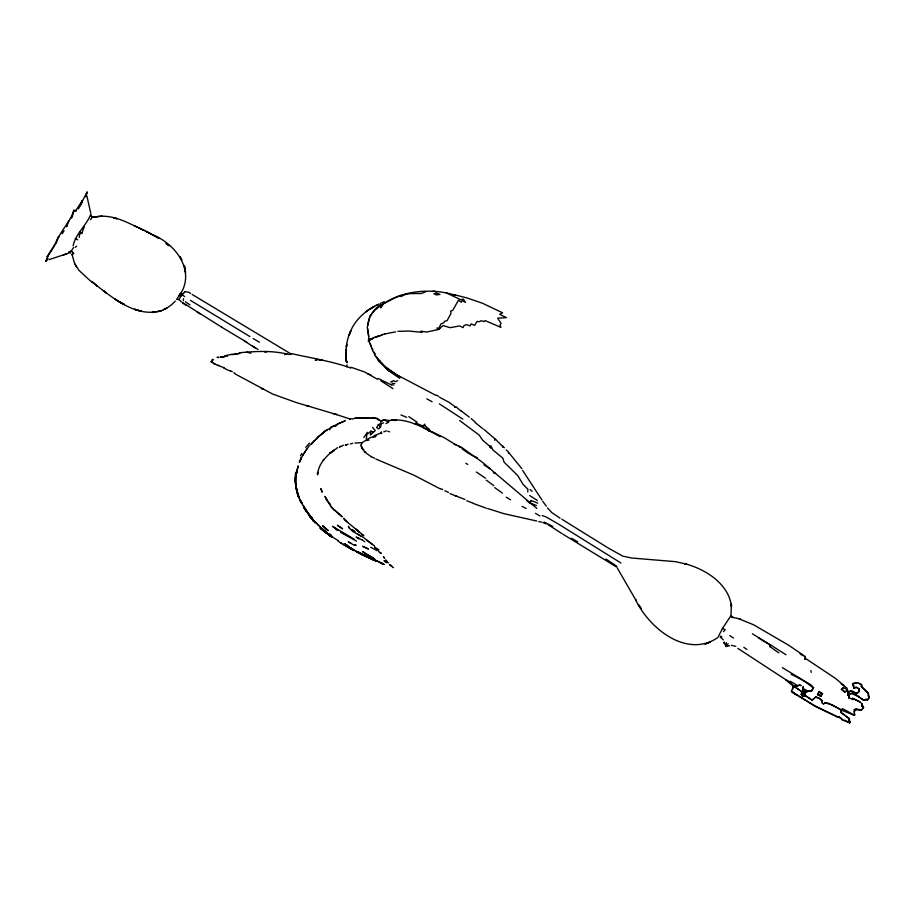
<?xml version="1.0" encoding="UTF-8"?>
<svg xmlns="http://www.w3.org/2000/svg" width="915" height="915" viewBox="0 0 915 915"><rect width="100%" height="100%" fill="white"/><g stroke="black" fill="none" stroke-linecap="round" stroke-linejoin="round"><path stroke-width="1.37" d="M73.131 245.826C75.407 234.057 86.09 225.914 90.608 214.693L92.255 217.198L96.315 217.29M425.635 428.323L429.684 431.468L429.398 429.444L424.709 425.475L424.709 424.171L422.867 426.058L417.034 423.576L415.135 424.217L416.577 421.884L408.788 416.611M841.811 689.636L844.968 691.568L844.968 692.438L841.811 689.636L843.287 687.817L846.158 688.778L847.976 691.591L846.695 687.943L841.148 683.882M179.043 299.537L176.675 299.457L180.301 293.646L180.987 296.014L179.043 299.537L181.639 302.041M183.423 300.749L183.435 298.713M397.316 375.276L385.021 366.423L374.99 355.706L374.59 353.179L373.148 351.715L369.717 343.308L367.315 327.513C368.265 318.443 372.565 309.636 380.743 305.027L380.125 304.981L381.898 304.809C402.577 289.952 432.658 287.939 455.659 295.351L454.069 294.664L466.787 297.89L482.56 303.265L502.621 312.816L499.682 314.325L506.418 317.654L497.623 318.168L501.031 323.258L499.956 325.225L500.951 327.387L485.11 320.605L484.092 321.588L481.256 320.73L479.323 321.691L477.07 321.44L474.622 325.385L471.168 323.864L470.058 325.866L466.421 324.619L463.928 325.671L463.082 327.639L459.685 325.957L450.077 327.684L443.066 325.557L439.463 328.565L436.89 327.959M376.225 356.358L378.593 361.105L385.421 367.693L400.324 377.106M527.783 491.938L527.795 489.079L523.06 484.401L517.833 475.686L504.085 462.155L502.861 458.163L492.956 449.986L490.909 446.165L489.811 446.326L482.765 440.332L479.163 435.071L459.604 420.5M853.832 685.678L853.775 688.08L852.597 683.768L853.626 685.655M295.602 476.692L295.911 474.016L295.476 481.759L295.431 479.643M778.779 652.852L769.927 646.642L770.156 644.686L785.996 654.728M728.214 645.59L726.018 646.47L724.085 642.433M822.368 700.833L822.265 703.292C823.363 699.449 818.696 697.779 815.757 696.944L812.177 700.215L805.417 695.8L801.895 691.717L794.186 686.444L804.926 693.856L805.303 695.583L812.234 700.101M297.032 470.23L296.414 473.741L298.21 465.895C295.591 474.359 294.802 483.429 297.123 492.098L296.437 488.427L299.388 498.195M79.262 237.465L79.491 234.354L81.87 233.176L84.26 226.657M840.805 712.442L841.011 709.891L840.805 712.442L849.36 718.675L849.623 722.816L843.092 720.299L838.7 716.788L836.973 716.765L814.762 706.151L791.509 691.305L795.993 694.725M844.968 691.568L846.547 691.065L847.965 691.923L849.166 698.534L849.303 695.995L848.182 694.348M368.368 341.615L368.596 338.927M803.084 686.753L802.764 689.956C804.125 681.744 800.591 693.215 806.309 692.117L809.043 690.917L811.388 691.122L813.572 687.645L810.747 684.763L782.348 667.664M854.198 715.347L854.793 714.409L854.438 715.347L846.02 710.417L842.738 709.011L840.931 709.56L828.841 703.406L825.467 702.526L823.237 704.081L825.261 702.926L832.307 704.985L840.565 709.777L854.438 715.347L854.267 709.708L856.257 708.885L861.381 710.109L863.588 707.421L861.758 703.818C861.587 701.805 841.663 693.49 860.226 701.965M724.051 643.382L724.177 642.056M346.842 366.869L347.037 364.936M852.105 693.284L849.966 693.925L852.105 693.284L855.868 694.748L864.035 700.444L865.91 699.506L867.66 699.838L869.25 697.402L868.244 693.193L861.53 686.776L861.667 684.626L857.527 682.636L852.54 683.871M718.046 637.252L722.484 628.433L730.696 616.047L730.971 616.596L731.382 604.014L731.508 606.771C729.026 583.701 705.076 568.867 684.317 563.56L686.742 564.2L675.556 561.673L631.659 558.013L622.658 556.08L608.338 548.085L561.821 519.228M334.433 449.734C326.426 455.864 318.134 463.962 317.608 474.816L317.333 472.838M383.545 422.822L381.315 423.794L380.526 427.053L378.764 428.849L376.614 427.625L378.375 424.629L380.789 423.473L381.04 421.335L377.46 418.487L366.972 417.881L355.192 418.189L352.229 419.104M347.105 362.843L347.265 361.539M373.114 431.823L370.872 431.182L370.392 435.071L375.253 430.599L372.611 427.385M70.226 253.238L70.341 252.346M295.694 472.277C294.447 480.832 295.717 489.754 298.873 497.771M821.498 693.501L821.178 695.675L817.69 694.188M70.478 218.525L72.205 217.29L73.852 210.221C70.261 222.665 59.498 231.301 56.204 243.447M819.211 691.568L817.461 694.737L819.211 691.568L822.574 693.616L820.927 696.212L818.513 695.263M78.404 208.917L87.017 192.184L85.713 196.691M508.603 453.44L508.168 451.621L506.247 449.963M317.562 474.096L317.894 472.312M68.831 220.915L66.543 226.76L67.447 223.672M859.196 689.247L858.647 692.014L856.406 693.57L858.705 691.9L859.494 689.132L856.131 687.085L853.867 688.332L856.188 687.405L859.494 689.132M47.237 256.44L54.683 244.763C51.835 251.351 46.105 256.978 46.219 261.267M68.602 252.06L71.301 250.927L72.857 252.414L72.411 255.194L72.033 254.381L74.401 262.925L78.919 270.291L89.395 280.024L106.323 292.96L103.235 290.581C119.43 302.979 140.132 317.219 161.486 310.608L157.746 311.592C164.631 310.322 170.579 306.113 175.303 301.092M87.017 192.184L85.53 196.576M726.018 646.47L726.27 642.605M792.527 689.361L793.534 685.838L790.709 682.91L737.856 648.392M72.662 253.707L72.033 254.381M793.534 685.838L791.441 691.42M54.054 246.707L54.683 244.763M80.394 205.795L82.236 200.408M214.922 363.85L211.136 361.791L212.417 359.469L213.252 359.732L212.417 359.469M369.408 317.699L367.716 325.717M57.622 238.392L54.626 244.865M58.263 236.882L57.839 238.026L59.395 235.864M300.44 460.154L301.47 457.626L299.388 462.292L301.47 457.626M310.208 444.919L321.817 433.584L327.387 429.73M491.549 447.87L490.246 447.664L490.909 446.165M181.01 294.081L180.289 294.619L180.301 293.646L180.232 294.333C195.375 271.046 176.149 244.637 153.903 235.349M537.723 503.147L531.1 500.471L529.979 502.953L536.396 505.538M178.86 295.488L180.987 296.014L184.601 292.137M73.76 210.461L75.911 210.404L82.35 200.625M838.7 716.788L841.56 718.435L842.029 719.648M867.66 699.838L865.91 699.506L867.809 699.586L869.25 697.402L868.141 695.709L868.244 693.193L861.473 686.444M385.97 423.565L388.315 422.375L389.252 420.557C407.45 417.286 424.537 428.38 440.035 436.615M805.269 656.547L805.074 659.292L805.269 656.547L788.627 645.201L753.674 624.831L738.977 618.803M801.094 694.474C803.816 684.797 799.15 703.017 805.486 693.753M803.919 696.201L805.189 693.856L802.352 692.129M300.475 455.796L301.767 453.428M328.977 503.261L330.601 504.966L326.952 500.619L324.939 496.376L331.379 507.196L342.256 516.826L333.792 509.586M367.361 432.303L363.85 437.484M381.303 553.346L378.536 551.562M794.552 685.884L796.976 686.342L799.424 685.198L801.163 685.541L799.481 685.095L794.129 686.547M811.388 691.122L813.572 687.645M812.177 700.215L815.757 696.944M852.803 683.459L857.527 682.636M846.547 691.065L849.097 692.266L851.156 690.608L856.532 693.353M849.623 722.816L850.104 722.084L849.109 720.562L850.069 722.118M854.267 709.708L861.381 710.109M842.532 689.155L843.287 687.817L841.297 689.384M531.1 500.471L529.693 502.918L526.537 500.562M856.257 708.885L854.038 712.053M329.617 429.821L331.299 426.962L345.275 420.751L337.429 423.885M804.926 693.856L805.417 695.8M302.545 455.464L305.004 451.816L301.321 457.877M330.784 427.808L331.299 426.962M806.458 691.866L802.821 689.853L806.458 691.866L808.929 690.699L811.777 690.882M62.197 233.783L64.05 230.786M371.25 456.722L365.108 452.296L362.008 448.522L360.693 445.147L362.752 442.277L369.603 437.942L373.343 436.81L374.384 435.506L380.468 433.287L381.372 431.846M306.742 449.036L305.095 451.667L309.259 445.754M428.552 430.782L429.398 429.444M369.534 316.373L374.59 310.368L381.246 304.992L381.898 304.809L380.812 307.84L383.476 303.826L394.582 298.05L401.01 295.351L400.759 296.563L405.551 294.424L410.034 293.612L421.518 293.498L425.978 291.553M820.629 696.315L822.574 693.616M381.04 421.335L383.625 419.802L389.252 420.557M846.158 688.778L846.695 687.943M863.588 707.421L861.324 710.212M769.927 646.642L770.945 645.075M45.75 261.267L47.935 258.465L46.596 260.032M90.413 219.817L92.255 217.198M86.708 192.974L87.188 192.287M388.543 562.908L386.507 561.867M392.043 566.499L389.573 564.555L393.427 567.689M723.273 639.848L720.357 637.103L720.894 636.36M376.454 435.22L375.116 437.073L373.343 436.81M73.658 247.462L71.301 250.927L73.715 253.707L72.857 252.414M305.804 447.332L309.567 443.112M723.525 631.647L725.172 629.68L722.484 628.433M842.052 709.8L842.738 709.011M320.113 435.506L325.843 430.588M317.311 438.022L319.049 436.066L311.523 443.969L314.474 440.675M396.55 419.562L395.68 420.545L391.471 419.974M45.864 261.187L47.031 259.906M75.407 247.313L76.54 246.158M350.845 367.967C331.482 361.208 311.386 358.085 291.416 353.602L288.923 354.505C273.105 350.399 256.566 351.154 240.439 352.675C235.384 355.455 228.109 353.19 223.249 357.125L220.172 356.999L224.621 356.495L223.249 357.125M285.869 353.522L284.645 354.677L286.761 353.636M184.43 292.468L185.356 291.622L188.959 292.308L190.64 293.532M337.624 447.595L330.772 452.948M365.108 452.296L365.703 451.781M332.591 451.621L333.781 450.889M370.872 431.182L366.824 434.591L366.32 438.994M862.182 705.785L863.383 707.387M321.428 434.602L323.853 431.8L333.975 425.864M335.153 426.447L336.972 425.075M494.546 440.172L495.587 439.394L503.479 447.309L502.667 445.788M291.416 353.602L290.764 354.265M339.522 447.241L343.388 445.228M265.819 351.669L264.95 352.252L267.386 351.452M456.471 407.221L454.721 407.221L456.471 407.221L460.977 410.984M346.328 361.7L345.996 354.54L346.27 360.304C345.355 350.273 346.362 339.934 350.88 330.807L349.107 335.267C353.43 320.685 365.634 310.094 379.084 303.952M381.749 421.049L383.625 419.802M855.868 694.748L864.035 700.444L866.059 699.209M717.28 637.938C686.136 658.503 648.884 627.919 635.49 599.508L636.142 600.629L617.339 568.089M240.439 352.675L238.929 353.647L234.892 353.865M369.145 340.163L371.673 338.55L368.722 340.369M370.072 309.11L374.327 306.456L369.203 309.51M851.156 690.608L847.965 691.923M213.378 363.552L224.118 367.75M397.659 380.64L395.577 381.704L393.576 380.674L390.636 382.047M317.082 359.504L315.298 360.407C317.025 357.856 319.69 361.619 322.206 359.961M375.962 305.747L377.884 304.787M166.095 308.412L163.511 309.659L167.251 307.852M211.136 361.791L212.017 361.94M370.438 339.545L374.155 337.772M726.59 644.537L728.226 643.783M345.344 445.159L348.077 444.198M369.751 339.854L373.206 338.31M380.48 303.403L384.311 301.698M374.532 337.418L377.232 336.297M329.675 452.765L331.333 452.079M383.774 431.846L386.302 430.862M49.17 259.608L68.98 253.02M63.078 255.194L66.841 253.752M381.212 335.073L383.179 334.318M368.928 417.903L362.637 418.109M369.077 440.046L366.377 440.55M377.22 336.674L379.45 335.897L374.967 337.383M371.993 338.493L373.057 338.127M371.078 456.608L374.658 458.209M378.089 336.423L382.127 335.096M350.353 443.981L352.675 443.26M422.867 426.058L424.709 425.475M387.685 333.449L384.106 334.009L384.7 333.884M323.167 459.971L323.761 459.799M432.509 291.496L434.694 291.039M339.728 446.554L340.826 446.348M48.221 255.445L47.145 256.726M354.917 443.077L361.825 442.62M854.313 699.289L852.62 699.575L849.555 697.848M720.357 637.103L721.821 636.874L720.814 636.257M145.782 231.083L147.555 232.17L138.988 227.972L144.067 230.386C130.307 224.198 116.228 215.425 100.65 216.283L102.251 216.192L93.502 217.084M96.91 216.638L99.586 216.214M388.612 333.163L395.566 331.905M349.816 367.578L351.417 367.395L364.719 372.005L377.357 379.21M836.973 716.765L838.792 716.605M365.279 418.201L355.192 418.189M397.911 331.344L409.268 331.058L422.204 332.339L420.751 331.207L426.859 332.008L439.223 329.343L437.267 328.931L440.264 328.279L439.2 327.536L440.881 323.99L443.764 322.732L444.564 321.279L447.058 320.707L450.981 313.387L450.615 311.066L452.662 310.471L458.449 300.246L461.366 302.27L462.178 300.532L465.46 302.373L463.31 299.079L460.703 299.72L446.131 292.8M371.09 418.006L374.944 418.166M453.588 443.752L462.098 447.721L482.308 462.212L536.819 508.42M727.825 645.83L729.541 645.761M843.092 720.299L844.842 720.242L849.68 722.701M861.427 684.626L861.53 686.776L861.427 684.626L859.208 683.471M377.46 418.487L373.4 418.247M493.357 472.918L495.072 472.998M378.982 306.182L379.691 306.228M459.41 446.909L460.828 447M398.711 375.836L436.1 395.44M732.023 617.236L740.372 619.02M380.468 433.287L381.829 433.435M345.458 444.987L346.144 445.056M231.655 354.368L233.462 354.597M354.528 545.008L356.152 545.226L353.67 544.928L348.26 541.829L350.868 543.167M536.773 521.024L503.948 513.67L487.569 508.5M392.02 383.225L394.822 383.671M246.547 352.172L251.019 353.19M363.484 554.501L384.128 564.406M234.8 373.183L233.76 372.794M383.534 419.939L385.695 420.385L388.315 422.375M391.082 384.597L393.633 385.124M217.576 365.325L218.674 365.554M225.273 355.729L227.641 356.255M538.809 521.539L541.566 522.191M731.565 645.338L735.797 646.356M356.198 551.436L367.167 557.132L357.33 552.122M846.695 691.305L849.097 692.266M464.969 499.453L455.155 495.656M333.186 413.614L336.709 414.587L295.842 402.394L272.601 394.022L235.224 373.983M377.403 419.459L379.325 420.008M387.743 431.262L389.584 431.834M364.536 555.394L363.026 554.913L376.111 561.181L365.451 555.897M350.228 419.081L335.977 414.381M815.642 697.161L819.097 698.305L822.219 701.13M851.751 693.501L859.174 696.898M503.181 447.275L504.428 447.687M473.467 503.513L486.334 508.237M382.653 563.503L373.926 559.683M473.41 503.33L466.799 500.711M542.218 515.557L546.038 516.906L558.619 524.169L620.885 562.977M81.355 202.695L81.95 202.913M456.837 496.342L450.008 493.643M477.367 457.786L472.609 455.716M386.782 561.787L384.003 560.723L386.416 562.679M400.964 414.953L406.649 417.297M385.421 367.693L387.777 370.198L391.117 371.501M448.476 492.419L444.827 490.726M356.495 541.108L340.723 532.278M372.222 544.608L374.166 545.409L374.784 547.044M791.143 674.378C799.058 677.935 806.893 682.441 813.332 688.091M439.497 397.224L449.185 402.394L455.293 406.843M850.973 690.939L855.308 692.998M367.83 373.789L371.101 375.207M230.477 370.85L232.319 371.639M358.749 538.397L362.203 539.919M378.135 378.513L391.288 384.872M353.899 539.038L332.5 526.297L337.715 530.448M134.173 225.673L137.776 227.275M436.489 395.291L438.582 396.229M544.253 522.042L552.729 526.468M542.892 522.522L545.935 523.883M375.871 459.044L413.946 475.182L440.287 488.896M358.989 538.34L356.118 537.036L358.657 538.821M847.484 695.125L848.788 695.72L847.931 693.799M370.598 558.596L373.995 560.174L364.147 554.867L367.407 556.846M522.065 506.384L526.171 508.5M350.331 537.402L340.94 532.072M785.596 679.799L790.709 682.91M338.276 540.662L326.003 533.09L320.159 528.081M147.315 232.021L158.661 238.106L147.315 232.021L150.712 233.748M440.447 488.496L442.666 489.628M370.735 547.25L377.152 550.716M368.436 555.622L370.655 556.755M76.494 211.056L75.487 210.542L74.824 211.445L74.321 210.461M190.411 300.337L249.921 336.583M228.373 370.392L223.729 367.956M426.825 398.837L432.109 401.765M186.145 305.267L182.611 303.117M371.765 557.407L374.601 558.893L362.557 551.562L368.493 555.76M365.714 553.964L371.947 557.327M357.147 552.157L363.575 555.497L344.658 544.551L354.071 550.132L347.666 546.381M75.224 238.46L77.821 239.844M752.359 633.798L770.156 644.686M793.179 692.918L815.116 705.934L837.454 716.765M380.972 380.915L393.038 388.658M577.639 541.783L571.532 538.26M344.223 544.734L353.647 550.029M221.624 327.17L246.81 342.256M353.888 550.27L344.326 544.837M803.862 688.926L807.316 690.825M352.172 549.572L344.315 545.123M535.481 513.338L539.964 516.026M253.112 338.516L259.368 342.187M819.119 692.14L822.185 693.867M800.076 653.962L803.324 655.792M506.292 497.222L510.604 499.796M790.068 681.16L797.594 685.598M537.38 500.505L529.716 495.541M189.943 304.809L185.425 301.824M465.815 463.299L467.794 464.454M862.205 699.049L864.366 700.307M360.75 553.472L357.468 551.528L369.523 558.093L360.716 553.358M439.36 403.847L462.841 419.162M846.913 716.742L840.862 712.327M399.603 378.227L387.777 370.198M769.973 644.972L758.661 638.03M560.06 518.153L551.619 512.48M192.242 294.504L291.004 353.968M180.93 292.96L181.822 293.498M79.571 231.769L81.87 233.176M561.787 533.491L548.188 524.718M562.794 534.108L616.756 567.117M733.59 638.064L729.781 635.559M182.611 302.591L221.75 327.193M200.076 313.902L196.954 311.946M252.86 346.282L258.053 349.45M817.736 694.268L820.927 696.212M121.34 303.128L115.141 299.148L118.161 301.184M351.818 529.465L355.009 531.398M355.512 550.967L344.372 544.871L353.888 550.613M469.452 453.737L471.557 455.052M490.063 468.777L483.955 464.854M485.51 478.213L476.338 472.037M605.982 559.042L616.836 566.282M332.053 537.116L328.977 535.195L331.893 537.219M357.719 534.074L360.693 535.938M730.696 616.047L733.178 617.602L731.096 615.749M456.333 445.136L443.912 437.519L424.114 428.037M361.597 534.246L363.838 535.71L344.509 519.812L343.777 518.302L347.574 522.362M344.898 543.876L348.02 545.923L344.989 543.922M801.208 694.256L803.988 696.086M254.267 347.437L243.676 340.403M493.917 485.705L486.277 480.181M502.404 493.105L494.729 487.603M252.734 346.259L255.834 348.341M379.714 552.431L381.246 553.461M338.035 541.097L341.123 543.178M345.001 544.516L347.574 546.278M229.002 370.335L230.237 371.193M366.686 540.022C361.436 534.852 351.509 532.999 348.409 526.308L349.038 528.012M211.491 361.619L212.555 362.363M743.838 647.328L746.914 649.478M358.097 530.517L358.829 532.027L356.244 529.19L358.04 530.62M169.035 245.586L165.992 243.401L169.103 245.678M332.042 536.819L323.281 530.368L331.653 536.831L323.189 529.979L315.035 521.71L319.06 525.908M362.351 540.01L364.856 541.829M351.577 529.751L354.585 531.97M468.583 453.463L461.949 448.75M331.138 535.206L329.549 533.994L332.557 536.888M326.609 532.736L327.547 533.445L325.397 531.798M461.137 410.835L469.246 417.08M844.579 685.976L835.384 678.335L805.52 658.445M325.466 528.344L327.913 530.265M787.369 681.263L793.351 686.17M323.224 530.231L326.426 532.77L322.149 529.385M475.274 422.65L482.8 428.689M334.799 527.989L337.566 530.208M471.214 418.624L475.514 422.364M483.886 429.352L495.587 439.394M362.637 448.705L363.815 449.665M182.565 294.927L184.658 296.643M320.982 527.806L325.969 531.855L320.181 526.983M530.025 489.514L532.118 491.321M377.781 359.298L380.137 361.368M551.185 511.92L547.536 507.951M385.673 559.9L386.873 561.021M314.68 521.779L308.893 514.802M791.509 691.305L793.042 692.781M458.609 445.845L459.707 446.897M315.012 522.808L304.02 508.145M378.375 424.629L380.526 427.053M312.747 520.212L313.662 521.253L310.494 517.044L313.662 521.253M331.207 506.658L333.735 509.655M508.751 452.605L521.962 468.812M309.419 515.465L311.5 518.05L307.623 512.823L308.424 514.036M522.694 470.516L541.897 499.956M372.874 349.747L372.108 348.26M546.301 506.132L542.721 501.283M368.734 336.297L367.601 328.508M369.466 340.918L369.088 339.579M371.032 345.756L370.426 344.029M312.164 519.32L312.747 520.12M303.906 507.207L306.822 511.119L303.357 505.606M307.829 513.235L314.794 521.859L304.043 507.528M299.777 499.682L301.881 503.25M301.801 502.964L306.342 511.702L304.684 508.603M301.584 503.364L300.452 500.871L301.024 501.855M299.651 498.835L300.234 499.967M300.475 500.837L301.87 503.73M299.96 500.036L300.749 501.683M374.59 353.956L373.972 352.218M300.772 500.779L301.847 503.044M75.099 264.366L76.265 266.883M297.501 493.826L298.725 497.108L296.723 491.115L298.988 498.035M489.811 446.326L490.246 447.664M416.577 421.884L417.034 423.576M361.677 446.223L362.283 448.59M296.94 490.715L296.483 488.839L297.02 491.172M295.991 486.837L296.22 487.901L295.476 483.314M90.608 214.693L90.814 215.78M810.907 670.535L811.193 672.399M326.346 498.446L326.563 499.99M86.834 195.764L90.825 213.458M346.27 359.526L346.419 361.116L346.167 357.914L346.499 361.997M374.59 353.179L374.704 354.7M295.293 480.775L295.373 482.079L295.248 477.447M861.781 703.795L861.77 706.117L861.781 703.795M295.728 483.76L296.494 488.404L295.728 483.76M346.247 349.553L346.076 353.487L346.247 349.553M346.51 345.344L346.442 347.048L346.762 344.28L346.51 345.344M849.12 718.675L848.983 720.78L849.36 718.675L847.061 716.88L849.12 718.675M367.27 310.803L365.726 311.901L368.219 310.174L367.27 310.803M350.891 418.773L349.827 418.898L350.891 418.773M710.017 642.124L705.145 644.011L710.017 642.124M436.318 293.132L433.939 293.784L436.421 294.95L439.989 294.344L436.318 293.132M155.093 311.969L151.924 312.461L156.042 311.866L155.093 311.969M217.29 357.33L218.685 357.456L217.29 357.33M114.901 218.067L113.54 217.77L117.063 218.742L114.901 218.067M141.562 311.352L134.722 309.281L141.562 311.352M308.835 406.317L306.765 405.734L308.835 406.317M368.265 548.954L362.82 546.324L368.265 548.954M382.71 563.789L380.937 563.148L383.831 564.418L382.71 563.789M343.926 544.7L340.62 542.87L343.926 544.7M373.995 559.545L364.696 554.318L373.995 559.545M263.143 389.275L261.461 388.452L263.143 389.275M124.417 304.501L118.069 301.126L124.417 304.501M342.485 528.733L337.498 525.359L342.485 528.733M378.73 549.926L374.715 547.445L378.73 549.926M372.405 544.379L366.629 540.079L372.405 544.379M328.085 530.62L322.721 525.839L328.085 530.62M97.39 286.201L91.855 281.523L97.39 286.201M323.247 530.643L320.296 528.161L323.247 530.643M383.945 557.384L383.408 556.778L384.62 558.184L383.945 557.384M312.392 518.691L310.254 515.877L312.392 518.691M310.459 517.307L309.224 515.591L310.368 517.307M639.413 606.085L638.338 604.495L641.095 608.555L639.413 606.085M180.895 258.396L179.729 256.566L181.833 259.894L180.895 258.396M184.658 266.665L184.224 265.579L185.539 272.396L184.658 266.665M321.542 490.371L320.925 488.587L322.057 492.236L321.542 490.371M295.671 483.44L295.591 482.605L295.888 485.705L295.671 483.44"/></g></svg>
